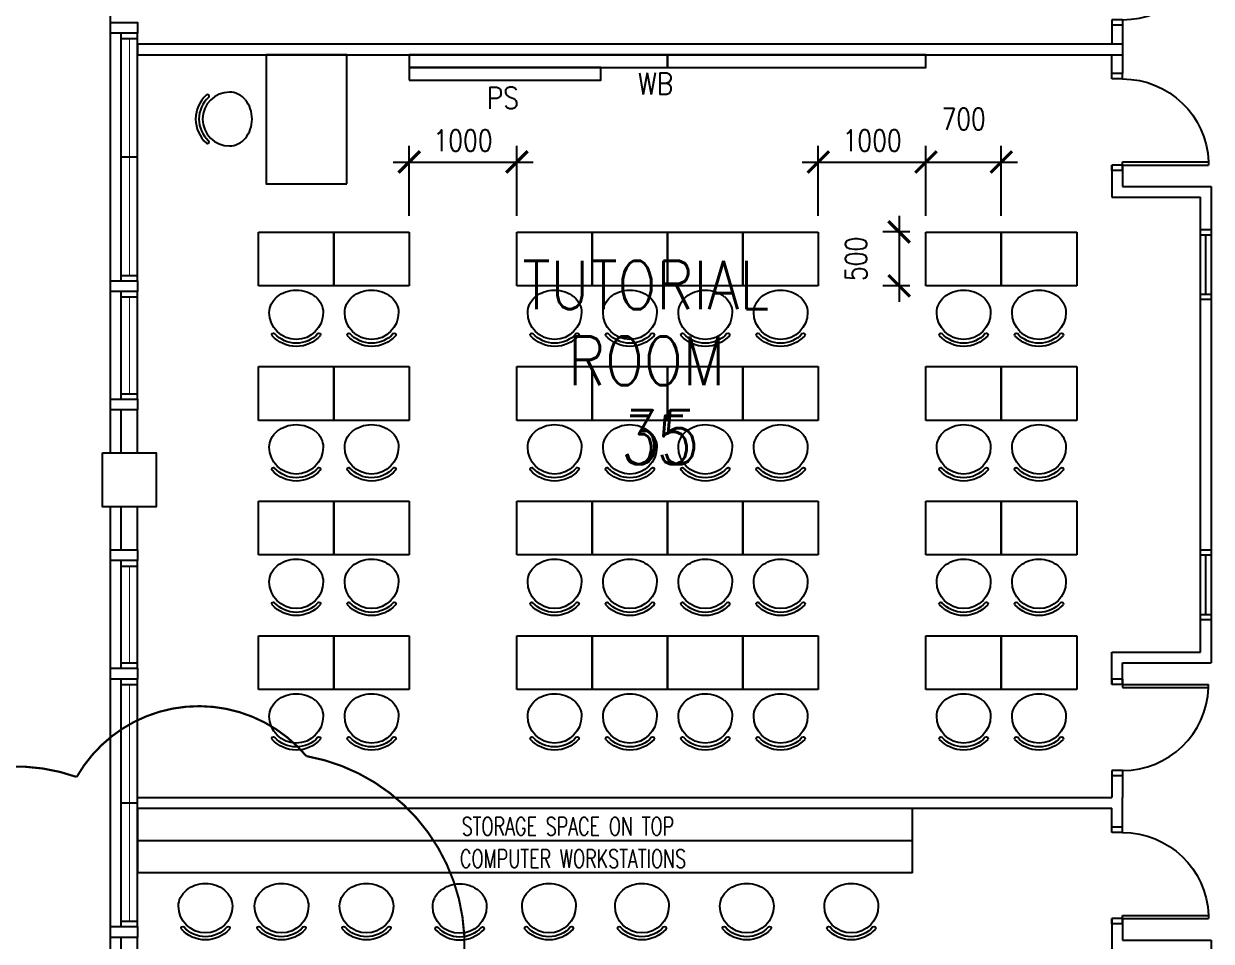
# Model space of a CAD drawing. Extents: x 2687779 to 2997471, y -863049 to -631414.
# Drawn here: x 2756235 to 2767266, y -812710 to -804187 of the extents above; entities that cross this region are included whole.
import ezdxf

# ---------------------------------------------------------------- set-up
doc = ezdxf.new("R2010")
doc.units = 0
doc.header["$LTSCALE"] = 10
doc.header["$MEASUREMENT"] = 0
doc.header["$PDMODE"] = 34
doc.layers.get('0').update_dxf_attribs({"linetype": 'CONTINUOUS'})
doc.layers.get('DEFPOINTS').update_dxf_attribs({"linetype": 'CONTINUOUS'})
for name, color, linetype in [('BO', 7, 'CONTINUOUS'), ('COL', 3, 'CONTINUOUS'), ('DOOR', 5, 'CONTINUOUS'), ('FURN', 1, 'CONTINUOUS'), ('FURN1', 7, 'CONTINUOUS'), ('LINE', 7, 'CONTINUOUS'), ('partition', 7, 'CONTINUOUS'), ('RISERFUME', 1, 'CONTINUOUS'), ('stair', 7, 'CONTINUOUS'), ('T50', 3, 'CONTINUOUS'), ('WALL', 2, 'CONTINUOUS'), ('WIN', 5, 'CONTINUOUS')]:
    doc.layers.add(name, color=color, linetype=linetype)
doc.styles.add('ROMANS', font='romans.shx', dxfattribs={"width": 0.8, "height": 100})
doc.styles.get("Standard").update_dxf_attribs({"font": 'ROMANS.SHX'})
doc.dimstyles.new('STANDARD$0', dxfattribs={"dimscale": 0, "dimtxt": 8, "dimasz": 6, "dimexe": 1, "dimexo": 1, "dimgap": 3, "dimtad": 1, "dimdec": 0, "dimlfac": -1, "dimrnd": 1, "dimzin": 0, "dimdsep": 46, "dimtxsty": 'Standard', "dimcen": 0, "dimclrd": 5, "dimclre": 250, "dimadec": 0, "dimazin": 0, "dimtfac": 1, "dimtdec": 4, "dimtofl": 0, "dimtmove": 0, "dimatfit": 3, "dimfxl": 1, "dimtolj": 1, "dimtzin": 0, "dimarcsym": 0})

# ---------------------------------------------------------------- blocks, each defined once
blk = doc.blocks.new('FG')
at = {"layer": 'LINE', "linetype": 'Continuous'}
for points in [[(0, 0), (50, 0), (50, 100), (0, 100)], [(600, 0), (650, 0), (650, 100), (600, 100)]]:
    blk.add_lwpolyline(points, close=True, dxfattribs=at)
at = {"layer": 'LINE', "color": 5, "linetype": 'Continuous'}
for points in [[(600, 100), (50, 100)], [(50, 0), (600, 0)]]:
    blk.add_lwpolyline(points, dxfattribs=at)
at = {"layer": 'LINE', "color": 1, "linetype": 'Continuous'}
blk.add_lwpolyline([(50, 50), (600, 50)], dxfattribs=at)
blk = doc.blocks.new('D900')
at = {"layer": 'DOOR', "color": 7}
for p, q in [((50, 100), (50, 899)), ((80, 899), (50, 899)), ((80, 100), (80, 899)), ((0, 100), (0, 0)), ((0, 100), (50, 100)), ((0, 0), (50, 0)), ((50, 100), (50, 0)), ((50, 100), (80, 100)), ((850, 100), (850, 0)), ((850, 100), (900, 100)), ((850, 0), (900, 0)), ((900, 100), (900, 0))]:
    blk.add_line(p, q, dxfattribs=at)
blk.add_arc((50, 100), 800, 0, 87.8509, dxfattribs=at)
blk = doc.blocks.new('CHAIR10')
at = {"layer": 'FURN1', "color": 1}
for centre, radius, start, end in [((-515, 735), 216, 116.3827, 140.136), ((-533, 772), 175, 90, 116.3827), ((-533, 697), 250, 270, 90), ((-328, 909), 15, 48.1599, 228.1599), ((-518, 697), 270, 311.8401, 48.1599), ((-518, 697), 300, 311.8401, 48.1599), ((-443, 697), 299, 160.9198, 180), ((-487, 712), 252, 140.136, 160.9198), ((-443, 697), 299, 180, 199.0802), ((-487, 682), 252, 199.0802, 219.864), ((-515, 658), 216, 219.864, 243.6173), ((-533, 622), 175, 243.6173, 270), ((-328, 485), 15, 131.8401, 311.8401)]:
    blk.add_arc(centre, radius, start, end, dxfattribs=at)
blk = doc.blocks.new('A$C782F2748')
at = {"layer": 'FURN'}
for p, q in [((563, 1400), (1063, 1400)), ((563, 700), (563, 1400)), ((1063, 1400), (1063, 700)), ((1063, 700), (563, 700)), ((563, 700), (1063, 700)), ((563, 0), (563, 700)), ((1063, 700), (1063, 0)), ((1063, 0), (563, 0))]:
    blk.add_line(p, q, dxfattribs=at)
at = {"linetype": 'Continuous', "xscale": -1, "rotation": 2.668041787501352e-08}
for p in [(-218, 353), (-218, -347)]:
    blk.add_blockref('CHAIR10', p, dxfattribs=at)
blk = doc.blocks.new('_ARCHTICK')
at = {"color": 0, "linetype": 'ByBlock', "const_width": 0.15}
blk.add_lwpolyline([(-0.5, -0.5), (0.5, 0.5)], dxfattribs=at)
blk = doc.blocks.new('*D362')
at = {"layer": 'DEFPOINTS', "color": 0, "linetype": 'Continuous', "transparency": 16777216}
for p in [(2764616, -805471), (2763616, -806121), (2764616, -806121)]:
    blk.add_point(p, dxfattribs=at)
at = {"layer": 'FURN', "color": 7, "linetype": 'Continuous', "lineweight": -2, "transparency": 16777216}
for p, q in [((2763616, -805971), (2763616, -805321)), ((2764616, -805971), (2764616, -805321)), ((2763466, -805471), (2764766, -805471))]:
    blk.add_line(p, q, dxfattribs=at)
at = {"layer": 'FURN', "color": 7, "linetype": 'Continuous', "lineweight": -2, "transparency": 16777216, "xscale": 200, "yscale": 200, "zscale": 200, "rotation": 180}
blk.add_blockref('_ARCHTICK', (2763616, -805471), dxfattribs=at)
at = {"layer": 'FURN', "color": 7, "linetype": 'Continuous', "lineweight": -2, "transparency": 16777216, "xscale": 200, "yscale": 200, "zscale": 200}
blk.add_blockref('_ARCHTICK', (2764616, -805471), dxfattribs=at)
at = {"layer": 'FURN', "color": 7, "linetype": 'Continuous', "transparency": 16777216, "insert": (2764116, -805271), "char_height": 200, "attachment_point": 5, "style": 'ROMANS'}
blk.add_mtext('\\A1;1000', dxfattribs=at)
blk = doc.blocks.new('*D350')
at = {"layer": 'DEFPOINTS', "color": 0, "linetype": 'Continuous', "transparency": 16777216}
for p in [(2760816, -805471), (2759816, -806121), (2760816, -806121)]:
    blk.add_point(p, dxfattribs=at)
at = {"layer": 'FURN', "color": 7, "linetype": 'Continuous', "lineweight": -2, "transparency": 16777216}
for p, q in [((2759816, -805971), (2759816, -805321)), ((2760816, -805971), (2760816, -805321)), ((2759666, -805471), (2760966, -805471))]:
    blk.add_line(p, q, dxfattribs=at)
at = {"layer": 'FURN', "color": 7, "linetype": 'Continuous', "lineweight": -2, "transparency": 16777216, "xscale": 200, "yscale": 200, "zscale": 200, "rotation": 180}
blk.add_blockref('_ARCHTICK', (2759816, -805471), dxfattribs=at)
at = {"layer": 'FURN', "color": 7, "linetype": 'Continuous', "lineweight": -2, "transparency": 16777216, "xscale": 200, "yscale": 200, "zscale": 200}
blk.add_blockref('_ARCHTICK', (2760816, -805471), dxfattribs=at)
at = {"layer": 'FURN', "color": 7, "linetype": 'Continuous', "transparency": 16777216, "insert": (2760316, -805271), "char_height": 200, "attachment_point": 5, "style": 'ROMANS'}
blk.add_mtext('\\A1;1000', dxfattribs=at)
blk = doc.blocks.new('*D370')
at = {"layer": 'DEFPOINTS', "color": 0, "linetype": 'Continuous', "transparency": 16777216}
for p in [(2764616, -806121), (2764367, -806621), (2764616, -806621)]:
    blk.add_point(p, dxfattribs=at)
at = {"layer": 'FURN', "color": 7, "linetype": 'Continuous', "lineweight": -2, "transparency": 16777216}
for p, q in [((2764367, -805971), (2764367, -806771)), ((2764466, -806121), (2764217, -806121)), ((2764466, -806621), (2764217, -806621))]:
    blk.add_line(p, q, dxfattribs=at)
at = {"layer": 'FURN', "color": 7, "linetype": 'Continuous', "lineweight": -2, "transparency": 16777216, "xscale": 200, "yscale": 200, "zscale": 200}
for p, rotation in [((2764367, -806121), 90), ((2764367, -806621), 270)]:
    blk.add_blockref('_ARCHTICK', p, dxfattribs=dict(at, rotation=rotation))
at = {"layer": 'FURN', "color": 7, "linetype": 'Continuous', "transparency": 16777216, "insert": (2763967, -806371), "char_height": 200, "attachment_point": 5, "rotation": 90, "style": 'ROMANS'}
blk.add_mtext('\\A1;500', dxfattribs=at)
blk = doc.blocks.new('*D371')
at = {"layer": 'DEFPOINTS', "color": 0, "linetype": 'Continuous', "transparency": 16777216}
for p in [(2765316, -805471), (2764616, -806121), (2765316, -806121)]:
    blk.add_point(p, dxfattribs=at)
at = {"layer": 'FURN', "color": 7, "linetype": 'Continuous', "lineweight": -2, "transparency": 16777216}
for p, q in [((2764616, -805971), (2764616, -805321)), ((2765316, -805971), (2765316, -805321)), ((2764466, -805471), (2765466, -805471))]:
    blk.add_line(p, q, dxfattribs=at)
at = {"layer": 'FURN', "color": 7, "linetype": 'Continuous', "lineweight": -2, "transparency": 16777216, "xscale": 200, "yscale": 200, "zscale": 200, "rotation": 180}
blk.add_blockref('_ARCHTICK', (2764616, -805471), dxfattribs=at)
at = {"layer": 'FURN', "color": 7, "linetype": 'Continuous', "lineweight": -2, "transparency": 16777216, "xscale": 200, "yscale": 200, "zscale": 200}
blk.add_blockref('_ARCHTICK', (2765316, -805471), dxfattribs=at)
at = {"layer": 'FURN', "color": 7, "linetype": 'Continuous', "transparency": 16777216, "insert": (2764966, -805071), "char_height": 200, "attachment_point": 5, "style": 'ROMANS'}
blk.add_mtext('\\A1;700', dxfattribs=at)

msp = doc.modelspace()

# ---------------------------------------------------------------- linework, layer by layer
at = {"color": 9}
for p, q in [((2757041.3, -808174.1), (2757041.3, -802674.1)), ((2757041.3, -814174.1), (2757041.3, -808674.1))]:
    msp.add_line(p, q, dxfattribs=at)
at = {"linetype": 'Continuous'}
for p, q in [((2766341.3, -805499.1), (2766341.3, -805799.1)), ((2766441.3, -805499.1), (2766441.3, -805699.1)), ((2766441.3, -805699.1), (2767266.3, -805699.1)), ((2766341.3, -805799.1), (2767166.3, -805799.1)), ((2766341.3, -810024.1), (2767166.3, -810024.1)), ((2766341.3, -810324.1), (2766341.3, -810024.1)), ((2766441.3, -810124.1), (2767266.3, -810124.1)), ((2766441.3, -810324.1), (2766441.3, -810124.1)), ((2766341.3, -812499.1), (2766341.3, -812799.1)), ((2766441.3, -812499.1), (2766441.3, -812699.1)), ((2766441.3, -812699.1), (2767266.3, -812699.1))]:
    msp.add_line(p, q, dxfattribs=at)
at = {"layer": 'COL'}
msp.add_lwpolyline([(2756966.3, -808174.1), (2757466.3, -808174.1), (2757466.3, -808674.1), (2756966.3, -808674.1)], close=True, dxfattribs=at)
at = {"layer": 'DEFPOINTS', "linetype": 'Continuous'}
for points in [[(2766441.3, -811649.1), (2766441.3, -811374.1)], [(2766341.3, -811649.1), (2766341.3, -811474.1)]]:
    msp.add_lwpolyline(points, dxfattribs=at)
at = {"layer": 'FURN', "linetype": 'Continuous'}
for p, q in [((2757291.3, -811474.1), (2757291.3, -812074.1)), ((2757291.3, -811474.1), (2758491.3, -811474.1)), ((2758491.3, -811474.1), (2759691.3, -811474.1)), ((2759691.3, -811474.1), (2760891.3, -811474.1)), ((2760891.3, -811474.1), (2762091.3, -811474.1)), ((2762091.3, -811474.1), (2763291.3, -811474.1)), ((2763291.3, -811474.1), (2764491.3, -811474.1)), ((2764491.3, -812074.1), (2764491.3, -811474.1)), ((2757291.3, -811774.1), (2764491.3, -811774.1)), ((2758491.3, -812074.1), (2757291.3, -812074.1)), ((2759691.3, -812074.1), (2758491.3, -812074.1)), ((2760891.3, -812074.1), (2759691.3, -812074.1)), ((2762091.3, -812074.1), (2760891.3, -812074.1)), ((2763291.3, -812074.1), (2762091.3, -812074.1)), ((2764491.3, -812074.1), (2763291.3, -812074.1))]:
    msp.add_line(p, q, dxfattribs=at)
at = {"layer": 'FURN'}
for points in [[(2759236.3, -805674.1), (2759236.3, -804474.1), (2758486.3, -804474.1), (2758486.3, -805674.1)], [(2759816.3, -804593.1), (2762216.3, -804593.1), (2762216.3, -804474.1), (2759816.3, -804474.1)], [(2762216.3, -804593.1), (2764616.3, -804593.1), (2764616.3, -804474.1), (2762216.3, -804474.1)], [(2759816.3, -804712.1), (2761596.3, -804712.1), (2761596.3, -804593.1), (2759816.3, -804593.1)]]:
    msp.add_lwpolyline(points, close=True, dxfattribs=at)
at = {"layer": 'partition', "linetype": 'Continuous'}
for p, q in [((2766341.3, -804199.1), (2766341.3, -804374.1)), ((2766441.3, -804199.1), (2766441.3, -804649.1)), ((2766341.3, -804649.1), (2766341.3, -804474.1)), ((2767266.3, -805699.1), (2767266.3, -806149.1)), ((2767266.3, -806699.1), (2767266.3, -809124.1)), ((2767266.3, -809674.1), (2767266.3, -810124.1)), ((2766341.3, -811174.1), (2766341.3, -811349.1)), ((2767266.3, -812699.1), (2767266.3, -813149.1))]:
    msp.add_line(p, q, dxfattribs=at)
at = {"layer": 'partition'}
for p, q in [((2757291.3, -804374.1), (2766441.3, -804374.1)), ((2757291.3, -804374.1), (2757291.3, -804474.1)), ((2757291.3, -804474.1), (2766441.3, -804474.1)), ((2757291.3, -811374.1), (2766341.3, -811374.1)), ((2757291.3, -811474.1), (2766341.3, -811474.1))]:
    msp.add_line(p, q, dxfattribs=at)
at = {"layer": 'RISERFUME', "color": 3, "linetype": 'Continuous', "const_width": 20}
msp.add_lwpolyline([(2754722.3, -819583.7, 0.5205671), (2754593, -822556.1, 0.5205671), (2754981, -825140.8, 0.5205671), (2754722.3, -827790, 0.5205671), (2754787, -831279.4, 0.5205671), (2754916.3, -833217.9, 0.5205671), (2757631.9, -834768.7, 0.2491694), (2759281, -832823, 0.300792), (2761123.5, -830956.3, 0.5205671), (2761252.8, -828113.1, 0.5205671), (2760412.2, -825205.4, 0.5205671), (2760412.2, -822943.8, 0.5205671), (2759959.6, -820682.2, 0.5205671), (2760088.9, -818743.7, 0.5205671), (2760153.6, -815965.2, 0.5205671), (2760088.9, -813639, 0.5205671), (2758860.4, -810989.7, 0.5205671), (2756726.7, -811183.5, 0.5205671), (2754463.7, -812798.9, 0.5205671), (2754205.1, -814543.6, 0.5205671), (2754528.4, -817063.6, 0.5205671)], format="xyb", close=True, dxfattribs=at)
at = {"layer": 'stair'}
for p, q in [((2767166.3, -806149.1), (2767166.3, -805799.1)), ((2767166.3, -809124.1), (2767166.3, -806699.1)), ((2767166.3, -810024.1), (2767166.3, -809674.1)), ((2766341.3, -811174.1), (2766341.3, -811374.1)), ((2766441.3, -811174.1), (2766441.3, -811374.1))]:
    msp.add_line(p, q, dxfattribs=at)
at = {"layer": 'WALL'}
for p, q in [((2757141.3, -808174.1), (2757141.3, -807774.1)), ((2757291.3, -808174.1), (2757291.3, -807774.1)), ((2757141.3, -809074.1), (2757141.3, -808674.1)), ((2757291.3, -809074.1), (2757291.3, -808674.1))]:
    msp.add_line(p, q, dxfattribs=at)
for points in [[(2757041.3, -804174.1), (2757291.3, -804174.1), (2757291.3, -804274.1), (2757041.3, -804274.1)], [(2757041.3, -806574.1), (2757291.3, -806574.1), (2757291.3, -806674.1), (2757041.3, -806674.1)], [(2757041.3, -807674.1), (2757291.3, -807674.1), (2757291.3, -807774.1), (2757041.3, -807774.1)], [(2757041.3, -809074.1), (2757291.3, -809074.1), (2757291.3, -809174.1), (2757041.3, -809174.1)], [(2757041.3, -810174.1), (2757291.3, -810174.1), (2757291.3, -810274.1), (2757041.3, -810274.1)], [(2757041.3, -812574.1), (2757291.3, -812574.1), (2757291.3, -812674.1), (2757041.3, -812674.1)]]:
    msp.add_lwpolyline(points, close=True, dxfattribs=at)
at = {"layer": 'WIN'}
for p, q in [((2757141.3, -806574.1), (2757141.3, -804274.1)), ((2757291.3, -806574.1), (2757291.3, -804274.1)), ((2757141.3, -804324.1), (2757291.3, -804324.1)), ((2757141.3, -805424.1), (2757291.3, -805424.1)), ((2757141.3, -806524.1), (2757291.3, -806524.1)), ((2757141.3, -807674.1), (2757141.3, -806674.1)), ((2757291.3, -807674.1), (2757291.3, -806674.1)), ((2757141.3, -806724.1), (2757291.3, -806724.1)), ((2757141.3, -807624.1), (2757291.3, -807624.1)), ((2757141.3, -810174.1), (2757141.3, -809174.1)), ((2757141.3, -809224.1), (2757291.3, -809224.1)), ((2757291.3, -810174.1), (2757291.3, -809174.1)), ((2757141.3, -810124.1), (2757291.3, -810124.1)), ((2757141.3, -812574.1), (2757141.3, -810274.1)), ((2757141.3, -810324.1), (2757291.3, -810324.1)), ((2757291.3, -812574.1), (2757291.3, -810274.1)), ((2757141.3, -811424.1), (2757291.3, -811424.1)), ((2757141.3, -812524.1), (2757291.3, -812524.1)), ((2757141.3, -813674.1), (2757141.3, -812674.1)), ((2757291.3, -813674.1), (2757291.3, -812674.1))]:
    msp.add_line(p, q, dxfattribs=at)
at = {"layer": 'WIN', "const_width": 10, "flags": 128}
for points in [[(2757216.3, -806524.1), (2757216.3, -804324.1)], [(2757216.3, -806724.1), (2757216.3, -807624.1)], [(2757216.3, -810124.1), (2757216.3, -809224.1)], [(2757216.3, -812524.1), (2757216.3, -810324.1)]]:
    msp.add_lwpolyline(points, dxfattribs=at)

# ---------------------------------------------------------------- block references
at = {"layer": 'BO', "linetype": 'Continuous', "xscale": -1, "rotation": 90}
for p in [(2758620, -812915.3), (2759326.9, -812915.3), (2760115.9, -812915.3), (2760981.5, -812918.8), (2761811, -812915.3), (2762674.9, -812915.3), (2763648.9, -812915.3), (2764620, -812915.3)]:
    msp.add_blockref('CHAIR10', p, dxfattribs=at)
at = {"layer": 'FURN'}
for name, p, rotation in [('CHAIR10', (2757614.1, -804374.8), 179.9999998932783), ('A$C782F2748', (2759816.3, -807184.5), 90), ('A$C782F2748', (2762216.3, -807184.5), 90), ('A$C782F2748', (2763616.3, -807184.5), 90), ('A$C782F2748', (2766016.3, -807184.5), 90), ('A$C782F2748', (2759816.3, -808434.5), 90), ('A$C782F2748', (2762216.3, -808434.5), 90), ('A$C782F2748', (2763616.3, -808434.5), 90), ('A$C782F2748', (2766016.3, -808434.5), 90), ('A$C782F2748', (2759816.3, -809684.5), 90), ('A$C782F2748', (2762216.3, -809684.5), 90), ('A$C782F2748', (2763616.3, -809684.5), 90), ('A$C782F2748', (2766016.3, -809684.5), 90), ('A$C782F2748', (2759816.3, -810934.5), 90), ('A$C782F2748', (2762216.3, -810934.5), 90), ('A$C782F2748', (2763616.3, -810934.5), 90), ('A$C782F2748', (2766016.3, -810934.5), 90)]:
    msp.add_blockref(name, p, dxfattribs=dict(at, rotation=rotation))
at = {"layer": 'LINE', "linetype": 'Continuous', "xscale": -1, "rotation": 270}
for p in [(2767166.3, -806749.1), (2767166.3, -809724.1)]:
    msp.add_blockref('FG', p, dxfattribs=at)
at = {"layer": 'stair', "rotation": 270}
for p in [(2766341.3, -803299.1), (2766341.3, -810274.1)]:
    msp.add_blockref('D900', p, dxfattribs=at)
at = {"layer": 'stair', "xscale": -1, "rotation": 270}
for p in [(2766341.3, -805549.1), (2766341.3, -812549.1)]:
    msp.add_blockref('D900', p, dxfattribs=at)

# ---------------------------------------------------------------- texts
at = {"layer": 'FURN', "style": 'ROMANS', "width": 0.85}
for s, rotation, p in [('WB', 0, (2761939.5, -804842.7)), ('PS', 360, (2760535.7, -804976.5))]:
    msp.add_text(s, height=200, rotation=rotation, dxfattribs=at).set_placement(p)
at = {"layer": 'FURN', "color": 7, "linetype": 'Continuous', "style": 'ROMANS', "width": 0.7}
for s, p in [('STORAGE SPACE ON TOP ', (2760303.4, -811726.8)), ('COMPUTER WORKSTATIONS ', (2760287.4, -812027.8))]:
    msp.add_text(s, height=170, dxfattribs=at).set_placement(p)
at = {"layer": 'T50', "color": 3, "style": 'ROMANS', "width": 0.85}
for s, p in [('TUTORIAL', (2760865.8, -806838.6)), ('ROOM', (2761291.1, -807542.9)), ('35', (2761785.2, -808277.7))]:
    msp.add_text(s, height=450, dxfattribs=at).set_placement(p)
at = {"layer": 'T50', "color": 4, "style": 'ROMANS', "width": 0.85}
msp.add_text('35', height=500, dxfattribs=at).set_placement((2761785.2, -808277.7))

# ---------------------------------------------------------------- dimensions: what is measured, and where the dimension line sits
at = {"layer": 'FURN', "color": 30, "linetype": 'Continuous'}
for base, p1, p2, picture, middle in [((2765316.3, -805471), (2764616.3, -806121), (2765316.3, -806121), '*D371', (2764966.3, -805071)), ((2760816.3, -805471), (2759816.3, -806121), (2760816.3, -806121), '*D350', (2760316.3, -805271)), ((2764616.3, -805471), (2763616.3, -806121), (2764616.3, -806121), '*D362', (2764116.3, -805271))]:
    dim = msp.add_linear_dim(base=base, p1=p1, p2=p2, dimstyle='STANDARD$0', override={"dimscale": 100, "dimtxt": 2, "dimasz": 2, "dimexe": 1.5, "dimexo": 1.5, "dimgap": 1, "dimtxsty": 'ROMANS', "dimblk": 'ARCHTICK', "dimdle": 1.5, "dimclrd": 7, "dimclre": 7, "dimclrt": 7, "dimtdec": 0, "dimtmove": 2}, dxfattribs=at)
    dim.commit()
    dim.dimension.update_dxf_attribs({"geometry": picture, "text_midpoint": middle})
dim = msp.add_linear_dim(base=(2764367, -806621), p1=(2764616.3, -806121), p2=(2764616.3, -806621), angle=90, dimstyle='STANDARD$0', override={"dimscale": 100, "dimtxt": 2, "dimasz": 2, "dimexe": 1.5, "dimexo": 1.5, "dimgap": 1, "dimtxsty": 'ROMANS', "dimblk": 'ARCHTICK', "dimdle": 1.5, "dimclrd": 7, "dimclre": 7, "dimclrt": 7, "dimtdec": 0, "dimtmove": 2}, dxfattribs=at)
dim.commit()
dim.dimension.update_dxf_attribs({"geometry": '*D370', "text_midpoint": (2763967, -806371)})

doc.saveas('drawing.dxf')
